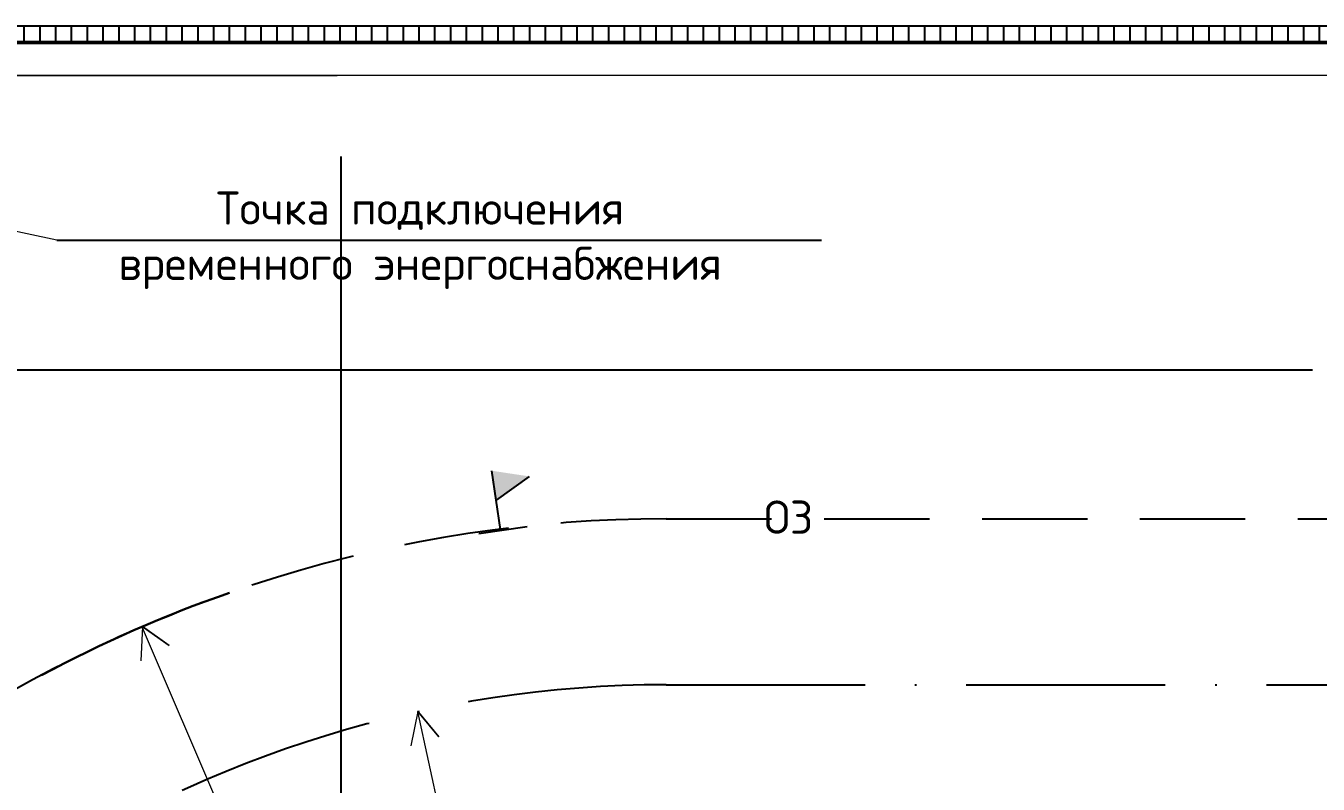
# Model space of a CAD drawing. Header units: millimetres. Extents: x -782 to 10910, y 3841 to 13237.
# Drawn here: x 2977 to 3054.9, y 12712.9 to 12758.6 of the extents above; entities that cross this region are included whole.
import ezdxf

# ---------------------------------------------------------------- set-up
doc = ezdxf.new("R2010")
doc.units = ezdxf.units.MM
for name, pattern in [('ACAD_ISO10W100', [18, 12, -3, 0, -3]), ('DASHEDX2', [38.1, 25.4, -12.7]), ('штриховая2', [9.525, 6.35, -3.175])]:
    doc.linetypes.add(name, pattern=pattern)
doc.layers.add('1', color=7, linetype='Continuous')
doc.layers.add('Тонкая 0.3', color=140, linetype='Continuous', lineweight=25)
doc.styles.add('Isocpeur', font='isocpeur.ttf')

msp = doc.modelspace()

# ---------------------------------------------------------------- hatches: boundary and pattern name
at = {"lineweight": -3}
h = msp.add_hatch(dxfattribs=at)
h.set_pattern_fill('ANSI31', color=256, scale=0.3, angle=45)
h.set_pattern_definition([(90, (851.8348, 4269.5768), (-0.9525, 0), [])])
h.paths.add_polyline_path([(2956.705821, 12758.590698), (2935.72368, 12758.590698), (2935.72368, 12757.590698), (2956.706382, 12757.590698)])
h.paths.add_polyline_path([(2935.72368, 12758.590698), (2929.72368, 12758.590698), (2930.72368, 12757.590698), (2932.723608, 12757.590698), (2935.72368, 12757.590698)])
h.paths.add_polyline_path([(3261.316317, 12758.590698), (2956.705821, 12758.590698), (2956.706382, 12757.590698), (3260.316317, 12757.590698)])
h.paths.add_polyline_path([(3260.316317, 12565.672745), (2930.72368, 12565.672745), (2929.72368, 12564.672745), (3261.316317, 12564.672745)])
at = {"layer": 'Тонкая 0.3', "ltscale": 5}
msp.add_hatch(color=7, dxfattribs=at).paths.add_polyline_path([(3005.054145, 12731.782826), (3005.314069, 12730.010546), (3007.305598, 12731.444673)])

# ---------------------------------------------------------------- linework, layer by layer
at = {"lineweight": -3}
for p, q in [((2929.72368, 12758.590698), (3261.316317, 12758.590698)), ((3260.316317, 12757.590698), (2932.723608, 12757.590698)), ((2995.954744, 12750.710039), (2995.954744, 12698.710039))]:
    msp.add_line(p, q, dxfattribs=at)
at = {"color": 240, "lineweight": 20, "true_color": 0xed1f24}
for p, q in [((2932.72368, 12755.590698), (2995.72368, 12755.590698)), ((3258.316317, 12755.590652), (2932.72368, 12755.590652))]:
    msp.add_line(p, q, dxfattribs=at)
at = {"lineweight": 20}
msp.add_line((2978.820427, 12745.675547), (2956.805858, 12750.363475), dxfattribs=at)
at = {"color": 7, "lineweight": 25}
msp.add_line((2978.820427, 12745.675547), (3024.933674, 12745.675547), dxfattribs=at)
at = {"color": 5, "lineweight": 25}
msp.add_line((2935.72368, 12737.861857), (3054.528011, 12737.861857), dxfattribs=at)
at = {"linetype": 'штриховая2', "lineweight": -3}
msp.add_line((3015.561022, 12728.886857), (3077.686339, 12728.886851), dxfattribs=at)
at = {"lineweight": 18}
for p, q in [((2983.9893, 12722.393498), (2983.897229, 12720.319777)), ((2985.597706, 12721.247056), (2983.9893, 12722.393498)), ((2984.027596, 12722.366202), (2985.597706, 12721.247056)), ((3000.590134, 12717.267214), (3000.179698, 12715.198397)), ((3001.867173, 12715.743109), (3000.590134, 12717.267214)), ((3000.62843, 12717.239918), (3001.867173, 12715.743109))]:
    msp.add_line(p, q, dxfattribs=at)
at = {"lineweight": 13}
for q in [(2983.986346, 12722.326956), (2983.986346, 12722.326956), (3000.590134, 12717.267214), (3000.590134, 12717.267214)]:
    msp.add_line((3015.561022, 12648.886857), q, dxfattribs=at)
at = {"linetype": 'ACAD_ISO10W100', "lineweight": -3}
msp.add_line((3015.56102, 12718.886862), (3077.686343, 12718.886857), dxfattribs=at)
at = {"lineweight": 50}
msp.add_lwpolyline([(2930.72368, 12595.887344), (2930.72368, 12757.590698), (3260.316317, 12757.590698), (3260.353179, 12595.88557)], dxfattribs=at)
at = {"linetype": 'штриховая2', "lineweight": -3}
msp.add_arc((3015.561022, 12648.886857), 80, 89.99999508, 157.43430755, dxfattribs=at)
at = {"linetype": 'штриховая2', "lineweight": 30, "ltscale": 4}
msp.add_arc((3015.561022, 12648.886857), 80, 109.21376935, 118.07472781, dxfattribs=at)
at = {"linetype": 'ACAD_ISO10W100', "lineweight": -3}
msp.add_arc((3015.56102, 12648.886862), 70, 89.99999508, 157.43431202, dxfattribs=at)
at = {"layer": 'Тонкая 0.3', "color": 7, "ltscale": 5}
for p, q in [((3005.573992, 12728.238265), (3005.054145, 12731.782826)), ((3007.305598, 12731.444673), (3005.314069, 12730.010546)), ((3004.276245, 12728.007305), (3007.180202, 12728.433201))]:
    msp.add_line(p, q, dxfattribs=at)

# ---------------------------------------------------------------- texts
at = {"color": 7, "linetype": 'DASHEDX2', "lineweight": 20, "insert": (3000.731877, 12745.675547), "char_height": 2, "width": 44.83939673, "attachment_point": 5, "style": 'Isocpeur'}
msp.add_mtext('\\pxqc;Точка подключения \\Pвременного энергоснабжения', dxfattribs=at)
at = {"layer": '1', "lineweight": 30, "insert": (3021.46397, 12729.987198), "char_height": 2, "width": 335.51997649, "attachment_point": 1, "style": 'Isocpeur'}
msp.add_mtext('ОЗ', dxfattribs=at)

doc.saveas('drawing.dxf')
